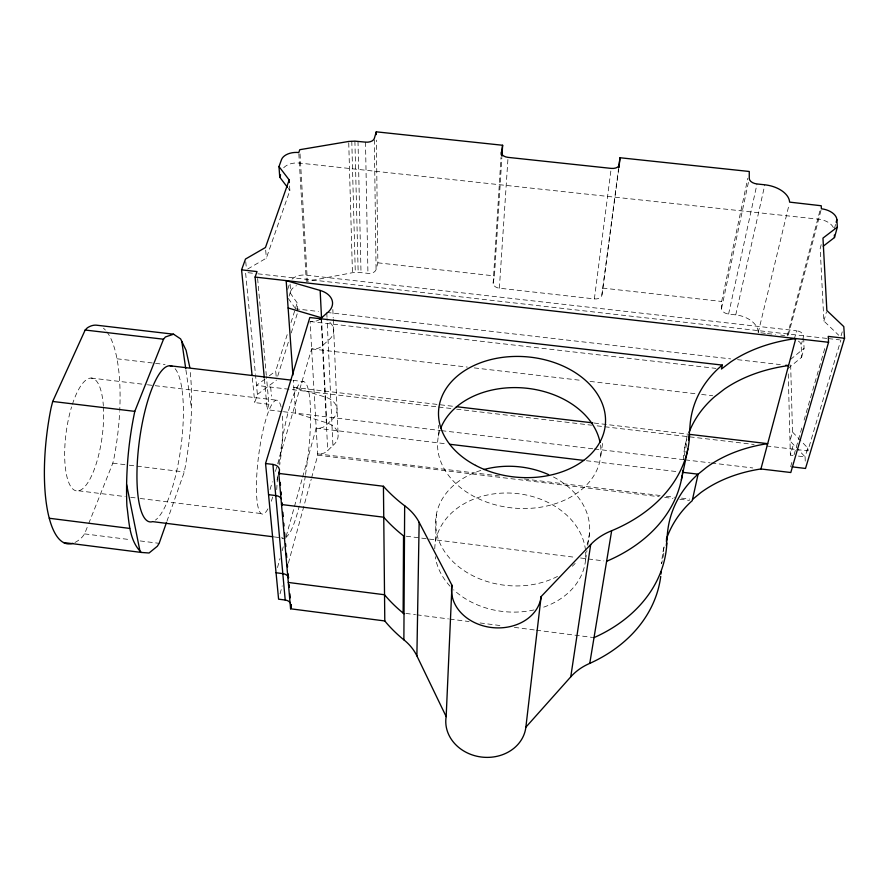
<?xml version="1.0" encoding="UTF-8"?>
<svg xmlns="http://www.w3.org/2000/svg" width="889" height="889" viewBox="0 0 889 889"><rect width="100%" height="100%" fill="white"/><g stroke="black" fill="none" stroke-linecap="round" stroke-linejoin="round"><path stroke-width="0.67" stroke-dasharray="4.45 3.33" d="M758.228 332.297A22.847 15.08 11.1 0 0 735.748 314.884L728.591 314.073A7.201 4.701 10.6 0 1 721.524 308.516L721.657 301.46L747.816 178.245M438.421 436.066L438.744 425.22M435.566 541.123L436.355 514.52M493.151 283.391L500.985 157.52M618.766 168.721L601.909 295.037A7.09 4.689 6.6 0 1 594.363 298.915L499.362 288.192A7.034 4.656 3.6 0 1 493.195 282.78L494.44 275.923L501.863 157.642M499.362 288.192L508.052 157.375M601.909 295.037L618.544 168.71M594.363 298.915L610.999 169.766M305.56 474.493L308.038 456.39A79.199 14.024 -82.8 0 0 303.193 381.548L292.214 380.248M278.868 464.08L281.857 442.544A79.199 14.024 -82.8 0 1 299.193 384.17L303.193 381.548M600.764 455.557L602.953 440.744M585.573 559.881L586.94 550.635M587.729 545.357L589.485 533.467M663.05 551.836L664.416 545.235M684.719 447.667L687.797 432.876M663.85 553.158L661.649 563.693A158.253 117.904 19.7 0 1 664.472 545.446M684.219 455.668L686.741 443.589M721.524 308.516L748.971 179.8M166.921 521.276L184.301 471.981C190.668 438.51 193.724 404.073 190.024 370.102M728.591 314.073L757.028 183.967M735.748 314.884L764.818 184.801M88.689 523.599L112.814 463.169L114.092 457.702A110.269 35.16 -82.3 0 0 119.671 411.796M758.228 332.53L788.965 205.037M787.276 335.831L820.18 209.771M788.354 335.075L821.047 210.104M300.026 153.853L307.383 281.302L352.444 272.712L358.167 272.367L367.935 273.345A7.012 4.589 -0.4 0 0 376.069 269.578L377.869 262.822L376.38 140.106M794.177 339.676L796.555 330.752L305.949 275.134A13.513 8.912 -2.5 0 0 292.07 279.135M821.214 244.631L820.169 248.553L823.881 321.029L838.705 335.22M280.035 593.841L282.213 585.84M288.38 563.182L311.228 479.182M311.583 477.849L317.751 455.179L310.061 321.518A10.846 7.312 -2.5 0 0 318.951 319.896M788.11 368.413L801.611 357.289L801.178 345.088L802.222 341.265M802.567 339.987L803.612 336.164A7.001 4.567 12.8 0 0 796.555 330.752M834.382 228.762L835.804 223.539M801.611 357.289L804.056 348.366L803.712 338.876M277.49 567.571L280.013 558.492M282.169 550.713L283.247 546.824M286.136 536.434L302.238 478.46M302.604 477.149L316.195 428.176A10.079 7.29 -3.2 0 0 326.441 424.953L331.73 419.797A20.036 14.38 -3.1 0 0 325.463 397.127L293.792 387.393L455.012 406.529M790.654 364.957L792.499 432.021L789.988 440.922L796.6 447.912M823.881 321.029L826.481 311.828M793.032 455.446L790.354 455.124L792.888 446.234M790.654 466.681L792.188 461.358M794.099 454.712L802.156 426.798M804.078 420.153L825.559 345.699M270.078 489.495L272.367 481.749M275.423 471.426L277.324 464.969M277.712 463.68L311.639 348.91A10.646 7.312 -2.6 0 0 322.474 345.699L328.074 340.531A21.147 14.413 -2.6 0 0 329.197 321.774M792.499 432.021L807.734 448L805.101 456.879L805.323 463.313M841.072 335.798L842.239 331.864M796.822 449.567L807.845 450.879L840.861 340.009M282.102 411.54L267.2 409.762L268.923 404.284L266.433 376.636M277.701 376.18L288.769 340.798M291.236 332.931L297.793 311.961L297.204 302.905L289.269 291.681M276.157 376.225L275.723 371.046L287.703 333.042M291.003 322.563L295.137 309.45M295.548 308.139L297.204 302.905M268.923 404.284L254.776 402.595L257.399 394.46L255.588 375.747M289.092 296.148L290.614 291.436L289.981 282.38M287.692 289.436L289.603 283.558M247.675 269.045L266.356 258.154L289.87 190.502L289.436 183.89M74.943 542.457A110.269 35.16 -82.3 0 0 82.488 536.756L84.588 533.889L88.178 524.888M285.769 537.745L289.403 533.644A79.199 14.024 -82.8 0 0 299.282 506.019M499.574 475.982L317.673 453.857A9.901 7.279 -3.4 0 0 327.73 450.634L332.919 445.478L327.063 318.64M790.499 359.478L804.056 348.366M257.399 394.46L276.479 380.114M265.055 379.014L256.521 385.393L437.332 406.873M269.323 375.825L275.723 371.046M377.869 262.822L494.44 275.923M602.631 288.08L721.657 301.46M252.443 273.201L245.553 272.412L255.454 374.369M257.954 273.823L827.081 338.442M828.459 338.598L839.483 339.854M760.873 332.83L766.151 333.431M767.474 333.575L775.386 334.475M780.675 335.075L784.631 335.531M295.015 308.772L318.451 311.472M326.73 312.417L730.669 358.889M737.559 359.678L780.298 364.601M310.061 321.518L715.945 368.39M311.639 348.91L467.37 367.09M474.27 367.902L581.762 380.448M590.04 381.414L696.154 393.805M701.665 394.449L712.7 395.738M116.981 358.789L165.065 364.479M594.185 423.042L687.886 434.154M438.71 407.04L451.112 408.507M456.613 409.162L591.596 425.198M597.108 425.853L754.128 444.5M766.529 445.967L795.455 449.412M798.4 456.09L805.101 456.879L797.544 448.901M91.111 378.047L146.052 384.604M147.43 384.77L276.535 400.183M283.447 411.707L440.211 430.498M441.589 430.665L593.052 448.812M594.43 448.978L683.93 459.702M685.308 459.869L710.089 462.847M711.467 463.002L752.772 467.958M316.195 428.176L447.178 443.955M586.429 460.724L677.429 471.692M524.377 479.004L660.805 495.595M666.317 496.262L674.584 497.273M681.474 498.107L689.742 499.118M317.751 455.179L659.171 496.729M664.683 497.407L672.94 498.407M679.818 499.251L689.464 500.418M112.814 463.169L127.927 465.025M129.305 465.203L184.301 471.981M78.632 490.795L125.216 496.607M130.694 497.295L138.917 498.318M140.284 498.485L263.589 513.875M406.273 536.211L575.061 557.314M580.573 557.992L603.875 560.926M274.334 536.934L282.535 537.967M84.588 533.889L130.683 539.723M140.173 540.934L159.153 543.335M405.884 613.421L415.496 614.655M416.874 614.832L448.456 618.9M449.834 619.077L469.048 621.544M480.049 622.956L500.629 625.612M514.387 627.367L534.967 630.023M536.356 630.201L592.641 637.446M332.919 445.478A19.669 14.357 -3.3 0 0 326.752 422.864L295.637 413.163L293.303 380.548M288.314 188.446L289.87 190.502M288.336 298.504L294.637 307.483M185.934 370.068L191.457 408.284M252.332 377.958L254.776 402.595M245.742 261.722L246.386 268.389M264.433 379.347L267.2 409.762M257.632 278.501L266.311 375.258M270.667 387.071L271.467 396.138M265.689 250.165L266.356 258.154M298.86 153.853L306.327 281.602M321.518 317.806L326.752 422.864M321.107 318.318L327.73 450.634M326.808 313.161L326.996 317.273M332.842 309.483L333.186 317.695M333.242 319.062L338.12 434.988M807.734 448L807.845 450.879M348.744 142.829L352.444 272.712M788.254 373.88L790.354 455.124M351.788 141.173L355.289 272.423M354.9 141.14L358.167 272.367M358 141.34L361.012 272.567M365.501 142.14L367.935 273.345M374.336 139.862L376.069 269.578M585.673 552.102A75.654 59.385 5.6 0 1 541.579 607.865M533.978 609.932A75.654 59.385 5.6 0 1 453.668 589.818M450.023 586.173A75.654 59.385 5.6 0 1 435.266 556.658M434.765 548.846A75.654 59.385 5.6 0 1 507.93 493.006A75.654 59.385 5.6 0 1 585.562 550.802M553.469 476.982A77.221 59.663 5.5 0 1 586.396 546.246M575.161 563.437A77.221 59.663 5.5 0 1 572.26 566.249M557.525 576.405A77.221 59.663 5.5 0 1 445.378 552.736A77.221 59.663 5.5 0 1 482.66 469.881M600.497 445.022A81.844 60.263 5.1 0 1 513.275 508.03A81.844 60.263 5.1 0 1 440.166 429.731M683.374 459.702A171.421 119.926 17.5 0 1 686.886 438.644M833.371 227.606A15.08 9.112 11.6 0 0 818.669 219.216L299.404 163.065A14.502 8.812 -1.9 0 0 282.769 169.043M290.614 291.436A13.435 8.923 -2.6 0 1 296.437 285.691M72.398 404.295A56.907 18.113 -82.3 0 1 103.346 405.684M103.435 406.918A56.907 18.113 -82.3 0 1 77.343 490.939A56.907 18.113 -82.3 0 1 71.576 406.906M103.435 328.208A110.269 35.16 -82.3 0 1 105.391 330.075M106.891 331.864A110.269 35.16 -82.3 0 1 119.737 410.429M175.1 368.702A78.71 21.003 -82.5 0 1 181.067 445.978A78.71 21.003 -82.5 0 1 155.486 520.043M267.922 508.864A57.396 11.09 -82.7 0 1 258.721 454.879A57.396 11.09 -82.7 0 1 281.191 407.429M282.424 416.085A57.396 11.09 -82.7 0 1 279.724 464.947M277.901 475.704A57.396 11.09 -82.7 0 1 276.812 481.06M272.69 497.007A57.396 11.09 -82.7 0 1 271.023 501.885M305.383 475.804A79.199 14.024 -82.8 0 1 299.593 504.774M285.269 538.312A79.199 14.024 -82.8 0 1 281.646 537.701M276.735 489.628A79.199 14.024 -82.8 0 1 277.657 476.171M798.378 341.109A6.956 4.567 12.9 0 1 801.178 345.088"/><path stroke-width="1.33" d="M404.028 613.777L403.139 613.066L403.528 535.867A164.043 121.048 5.2 0 1 386.093 519.854L383.748 517.22L281.502 504.519L282.013 502.741L282.246 505.474M660.727 576.394A151.586 119.204 5.6 0 1 589.785 663.383L589.763 663.394A63.286 53.084 16.1 0 0 570.76 676.84L525.866 727.202A40.216 34.782 6.1 0 1 481.038 756.984A40.216 34.782 6.1 0 1 446.167 716.59L416.885 655.882A56.263 47.35 -4 0 0 403.873 639.836L404.662 505.741L403.684 505.03A167.743 121.36 5.1 0 1 385.837 488.917L383.437 486.261L278.802 473.415L279.324 471.637A8.49 6.29 -5.7 0 0 272.912 464.414L265.555 463.513L309.828 317.517L722.324 365.09L721.446 369.035L730.547 362.079A174.855 120.248 17.1 0 1 795.777 338.576L760.928 468.97A158.42 117.937 19.7 0 0 700.921 492.528L692.498 499.451M416.885 655.882L419.152 522.332A62.73 48.962 -2.5 0 0 404.662 505.741M688.475 439.955L689.831 428.809A175.355 120.293 17 0 1 721.312 365.868L722.324 365.09M446.167 716.59L451.968 585.273L419.152 522.332M666.317 545.679L667.15 537.356A161.576 118.537 19.1 0 1 697.154 474.948L706.666 467.247A161.576 118.537 19.1 0 1 767.696 443.655L689.264 434.321M501.163 154.775L502.629 145.263L376.28 131.828L374.325 138.473A7.601 4.523 0 0 1 365.501 142.14L354.9 141.14L348.699 141.451L299.782 149.696L298.782 152.541A14.591 8.801 -1.9 0 0 281.513 159.609L278.99 166.576L279.735 177.133L287.525 187.412M501.941 156.264L502.629 145.263M618.955 167.343L620.011 157.742L749.26 171.477L749.26 178.445A7.823 4.634 9.6 0 0 757.028 183.967L764.818 184.801A24.848 14.913 10 0 1 789.61 202.125L821.225 205.748L821.392 208.793A15.18 9.101 11.5 0 1 836.871 219.627L837.349 227.106L834.482 237.541L823.236 246.197M525.866 727.202L541.123 596.597L590.696 544.546A70.631 55.107 13.1 0 1 611.665 530.733L611.699 530.722A167.743 121.36 5.1 0 0 689.608 434.588M618.733 167.343L620.011 157.742M570.76 676.84L590.696 544.546M589.763 663.394L611.665 530.733M666.328 541.301L667.15 537.356M681.385 479.738L687.875 448.912M189.802 367.413L186.09 350.288L180.589 338.876L173.566 334.197L165.41 336.964L163.532 339.209L134.795 411.363C128.216 442.422 125.593 474.304 126.894 506.019C129.183 521.899 129.027 540.434 141.307 552.436L149.052 553.002L157.331 546.257L159.153 543.335L166.465 522.576M173.566 334.197L96.957 325.241A110.269 35.16 -82.3 0 0 87.344 327.83L85.166 330.03L52.707 401.461L51.129 407.662A110.269 35.16 -82.3 0 0 72.831 543.301M403.873 639.836L403.006 639.147A151.586 119.204 5.6 0 1 386.948 623.533L384.793 620.955L290.581 608.798L291.036 607.054A7.645 6.134 -7.7 0 0 291.181 606.254M836.16 222.239L836.871 219.627M837.349 227.106L822.97 238.096L826.859 310.517L843.794 326.607L844.55 338.242L828.248 336.398L828.559 342.276L790.799 472.515L760.928 468.97M844.55 338.242L805.512 468.459L791.999 466.836M264.3 377.969L255.099 277.068L257.021 271.59L241.575 269.845L252.054 375.225M278.99 166.576L289.181 179.922L265.467 247.498L245.486 259.055L241.575 269.845M279.735 177.133L280.568 174.811M594.019 637.624L594.041 637.613A154.742 119.782 5.5 0 0 666.872 543.046M606.62 561.27L606.654 561.259A164.043 121.048 5.2 0 0 682.23 474.993M255.099 277.068L828.559 342.276M785.809 365.235L788.565 365.557A171.421 119.926 17.5 0 0 724.413 389.104L714.456 396.838A171.421 119.926 17.5 0 0 689.031 432.41M85.166 330.03L163.532 339.209M170.021 365.779L290.847 380.081M456.39 406.684L592.807 422.875M449.934 444.289L583.673 460.391M682.941 472.348L698.109 474.181L692.209 500.751L691.275 501.529A158.253 117.904 19.7 0 0 666.361 539.212M52.707 401.461L134.795 411.363M268.545 494.662L275.734 495.551A8.301 6.267 -6.1 0 1 281.424 498.751M272.956 536.756L152.575 521.621A78.71 21.003 -82.5 0 1 139.129 442.744A78.71 21.003 -82.5 0 1 172.155 366.324M49.317 518.265L129.705 528.41M63.619 542.546L141.307 552.436M276.046 572.76L282.813 573.616A7.812 6.167 -7.3 0 1 288.558 577.506M288.28 582.451L384.526 594.752L386.726 597.341A154.742 119.782 5.5 0 0 403.139 613.066M290.481 603.164A7.645 6.134 -7.7 0 0 285.213 600.031L278.59 599.175L265.555 463.513M319.74 319.418A10.846 7.312 -2.5 0 0 321.107 318.318L326.808 313.161A21.536 14.413 -2.4 0 0 320.151 290.436L286.169 280.602L292.914 375.069M288.125 307.983L321.518 317.806L320.151 290.436M403.528 535.867L404.484 536.589M126.627 484.616L139.884 550.658M181.8 341.398L185.745 368.702M272.912 464.414L285.213 600.031M279.324 471.637L279.557 474.337M280.257 482.449L280.491 485.161M281.08 491.917L281.313 494.617M282.846 512.308L283.202 516.409M283.791 523.254L284.024 525.988M284.613 532.822L284.969 536.934M285.558 543.768L285.802 546.502M286.391 553.347L286.747 557.447M287.336 564.282L287.569 567.015M288.169 573.861L288.525 577.961M289.103 584.651L289.325 587.285M289.892 593.874L290.236 597.83M290.803 604.42L291.036 607.054M278.802 473.415L290.581 608.798M289.181 179.922L289.347 182.567M834.338 235.052L834.482 237.541M376.28 131.828L376.314 134.595M383.437 486.261L384.793 620.955M661.205 571.705A151.586 119.204 5.6 0 1 660.994 574.05M291.081 604.653A7.645 6.134 -7.7 0 1 291.203 605.453M682.808 470.225A164.043 121.048 5.2 0 1 682.396 473.804M541.123 596.597A44.961 36.16 5.2 0 1 491.184 627.467A44.961 36.16 5.2 0 1 451.968 585.273M440.633 428.476A81.844 60.263 5.1 0 1 524.366 388.015A81.844 60.263 5.1 0 1 600.042 442.4M483.938 469.525A77.221 59.663 5.5 0 1 548.613 474.626M619.322 164.598A7.69 4.623 6.1 0 1 611.176 168.388L508.052 157.375A7.634 4.589 3.5 0 1 501.329 152.019M475.526 465.369A83.677 60.408 5 0 0 605.353 424.586A83.677 60.408 5 0 0 485.161 361.19A83.677 60.408 5 0 0 475.526 465.369"/></g></svg>
